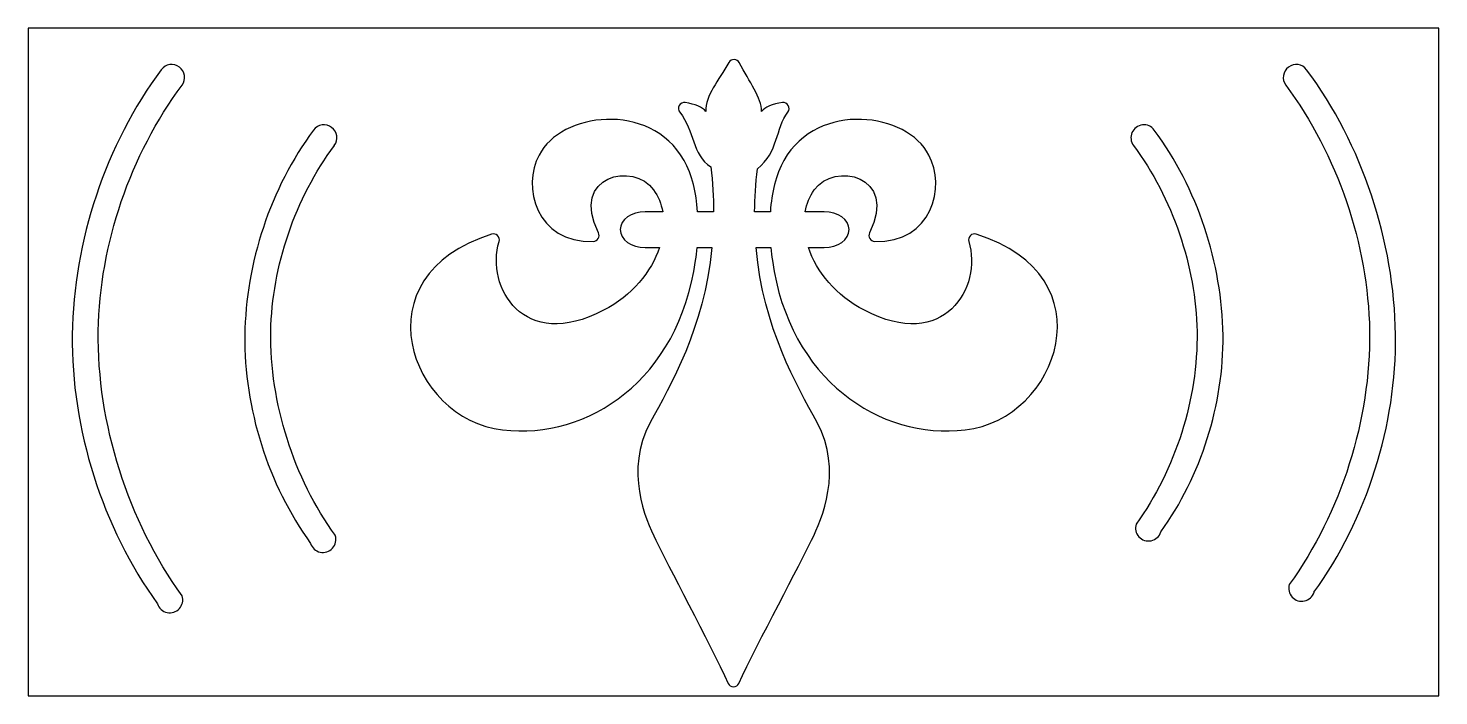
# Model space of a CAD drawing. Extents: x -5.89 to -1.14, y 8.38 to 10.63.
import ezdxf

# ---------------------------------------------------------------- set-up
doc = ezdxf.new("R2010")
doc.units = 0
doc.layers.get('0').update_dxf_attribs({"linetype": 'CONTINUOUS'})

msp = doc.modelspace()

# ---------------------------------------------------------------- linework, layer by layer
at = {"color": 7, "linetype": 'CONTINUOUS'}
for p, q in [((-1.1413, 10.6344), (-5.8913, 10.6344)), ((-5.8913, 10.6344), (-5.8913, 8.3844)), ((-1.1413, 8.3844), (-1.1413, 10.6344)), ((-3.7548, 10.0159), (-3.8143, 10.0159)), ((-3.5832, 10.0159), (-3.6372, 10.0159)), ((-3.3922, 10.0159), (-3.4453, 10.0159)), ((-3.2106, 10.0159), (-3.2747, 10.0159)), ((-3.8143, 9.8949), (-3.7654, 9.8949)), ((-3.6389, 9.8949), (-3.5889, 9.8949)), ((-3.4405, 9.8949), (-3.3905, 9.8949)), ((-3.2641, 9.8949), (-3.2106, 9.8949)), ((-5.8913, 8.3844), (-1.1413, 8.3844))]:
    msp.add_line(p, q, dxfattribs=at)
for centre, radius, start, end in [((-5.4084, 10.4685), 0.0436, 323.3824, 143.3824), ((-3.5144, 10.5089), 0.02, 27.8548, 149.7884), ((-1.6214, 10.4685), 0.0436, 36.6176, 216.6176), ((-3.6818, 10.3637), 0.02, 81.7752, 218.9795), ((-3.349, 10.3637), 0.02, 323.2873, 98.091), ((-4.8955, 10.2651), 0.0436, 323.3823, 143.3823), ((-2.1344, 10.2651), 0.0436, 36.6177, 216.6177), ((-4.3247, 9.9211), 0.02, 343.1852, 107.3121), ((-3.9892, 9.9356), 0.02, 271.7072, 26.2537), ((-3.0403, 9.9356), 0.02, 153.7452, 268.293), ((-2.7047, 9.9211), 0.02, 72.6894, 196.8153), ((-2.119, 8.9498), 0.0436, 162.4495, 342.4495), ((-4.8987, 8.9111), 0.0436, 197.5505, 17.5505), ((-1.6031, 8.7465), 0.0436, 162.4495, 342.4495), ((-5.4145, 8.7077), 0.0436, 197.5505, 17.5505), ((-3.5163, 8.4344), 0.02, 204.6313, 335.2919)]:
    msp.add_arc(centre, radius, start, end, dxfattribs=at)
for points in [[(-3.5317, 10.519), (-3.5677, 10.4571), (-3.6099, 10.4091), (-3.6099, 10.3536)], [(-3.4215, 10.3536), (-3.4215, 10.3989), (-3.4627, 10.4538), (-3.4967, 10.5183)], [(-5.4435, 10.4945), (-5.6307, 10.2425), (-5.739, 9.9154), (-5.7429, 9.6014)], [(-1.287, 9.6014), (-1.2909, 9.9154), (-1.3991, 10.2425), (-1.5864, 10.4945)], [(-5.6555, 9.6143), (-5.6504, 9.9059), (-5.5474, 10.2084), (-5.3734, 10.4424)], [(-1.6564, 10.4424), (-1.4825, 10.2084), (-1.3795, 9.9059), (-1.3744, 9.6143)], [(-3.683, 10.189), (-3.7978, 10.3915), (-4.101, 10.3489), (-4.1704, 10.207)], [(-3.6099, 10.3536), (-3.6205, 10.3684), (-3.6456, 10.3786), (-3.679, 10.3835)], [(-3.3518, 10.3835), (-3.3855, 10.3788), (-3.4108, 10.3685), (-3.4215, 10.3536)], [(-2.859, 10.207), (-2.9284, 10.3489), (-3.2317, 10.3914), (-3.3464, 10.189)], [(-3.6974, 10.3511), (-3.6467, 10.2885), (-3.6566, 10.2079), (-3.5929, 10.1668)], [(-3.4356, 10.1603), (-3.3648, 10.2185), (-3.3748, 10.2957), (-3.333, 10.3518)], [(-4.9305, 10.2911), (-5.0756, 10.0958), (-5.1589, 9.8423), (-5.162, 9.5991)], [(-1.8679, 9.5991), (-1.8709, 9.8423), (-1.9543, 10.0958), (-2.0994, 10.2911)], [(-5.0745, 9.6119), (-5.0703, 9.8328), (-4.9922, 10.0617), (-4.8604, 10.239)], [(-2.1694, 10.239), (-2.0377, 10.0617), (-1.9596, 9.8328), (-1.9553, 9.6119)], [(-4.1704, 10.207), (-4.2304, 10.1013), (-4.181, 9.9099), (-3.9886, 9.9156)], [(-3.9712, 9.9444), (-4.0672, 10.139), (-3.8516, 10.1848), (-3.7853, 10.0897)], [(-3.6372, 10.0159), (-3.6417, 10.0796), (-3.6555, 10.1404), (-3.683, 10.189)], [(-3.5929, 10.1668), (-3.5865, 10.1143), (-3.5835, 10.064), (-3.5832, 10.0159)], [(-3.3464, 10.189), (-3.374, 10.1404), (-3.3878, 10.0796), (-3.3922, 10.0159)], [(-3.2442, 10.0897), (-3.1778, 10.1848), (-2.9622, 10.139), (-3.0582, 9.9444)], [(-3.0409, 9.9156), (-2.8484, 9.9099), (-2.799, 10.1013), (-2.859, 10.207)], [(-3.4453, 10.0159), (-3.4448, 10.062), (-3.4418, 10.11), (-3.4356, 10.1603)], [(-3.7853, 10.0897), (-3.7697, 10.0673), (-3.7596, 10.0423), (-3.7548, 10.0159)], [(-3.2747, 10.0159), (-3.2698, 10.0423), (-3.2598, 10.0673), (-3.2442, 10.0897)], [(-3.8143, 10.0159), (-3.8604, 10.0159), (-3.8978, 9.9889), (-3.8978, 9.9554)], [(-3.1271, 9.9554), (-3.1271, 9.9889), (-3.1645, 10.0159), (-3.2106, 10.0159)], [(-4.3307, 9.9402), (-4.7803, 9.8), (-4.6077, 9.3164), (-4.2937, 9.2805)], [(-3.8978, 9.9554), (-3.8978, 9.922), (-3.8604, 9.8949), (-3.8143, 9.8949)], [(-3.2106, 9.8949), (-3.1645, 9.8949), (-3.1271, 9.922), (-3.1271, 9.9554)], [(-2.7357, 9.2805), (-2.4217, 9.3164), (-2.2491, 9.8), (-2.6988, 9.9402)], [(-3.9537, 9.6836), (-4.2235, 9.5418), (-4.3518, 9.7623), (-4.3056, 9.9153)], [(-3.7654, 9.8949), (-3.7927, 9.8132), (-3.8588, 9.7335), (-3.9537, 9.6836)], [(-3.5889, 9.8949), (-3.6153, 9.6228), (-3.7291, 9.4309), (-3.7964, 9.3056)], [(-3.6439, 9.852), (-3.6419, 9.8661), (-3.6402, 9.8804), (-3.6389, 9.8949)], [(-3.235, 9.3056), (-3.3028, 9.4318), (-3.4159, 9.6215), (-3.4405, 9.8949)], [(-3.3905, 9.8949), (-3.3892, 9.8804), (-3.3875, 9.8661), (-3.3855, 9.852)], [(-3.0757, 9.6836), (-3.1706, 9.7335), (-3.2367, 9.8132), (-3.2641, 9.8949)], [(-2.7239, 9.9153), (-2.6776, 9.7623), (-2.806, 9.5418), (-3.0757, 9.6836)], [(-4.2937, 9.2805), (-4.0049, 9.2474), (-3.7011, 9.4489), (-3.6439, 9.852)], [(-3.3855, 9.852), (-3.3284, 9.4489), (-3.0245, 9.2474), (-2.7357, 9.2805)], [(-5.7429, 9.6014), (-5.7468, 9.2844), (-5.6416, 8.9517), (-5.4561, 8.6946)], [(-5.3729, 8.7209), (-5.5557, 8.9742), (-5.6594, 9.302), (-5.6555, 9.6143)], [(-5.162, 9.5991), (-5.165, 9.354), (-5.0837, 9.0967), (-4.9403, 8.898)], [(-4.8571, 8.9243), (-4.9977, 9.1192), (-5.0775, 9.3715), (-5.0745, 9.6119)], [(-1.9553, 9.6119), (-1.9525, 9.3851), (-2.0278, 9.147), (-2.1606, 8.963)], [(-2.0774, 8.9367), (-1.9419, 9.1245), (-1.865, 9.3675), (-1.8679, 9.5991)], [(-1.3744, 9.6143), (-1.3707, 9.3155), (-1.4699, 9.0019), (-1.6447, 8.7596)], [(-1.5616, 8.7333), (-1.384, 8.9794), (-1.2832, 9.2979), (-1.287, 9.6014)], [(-3.7964, 9.3056), (-3.8842, 9.1421), (-3.8129, 8.981), (-3.7782, 8.9089)], [(-3.2532, 8.9089), (-3.2184, 8.981), (-3.1472, 9.1421), (-3.235, 9.3056)], [(-3.7782, 8.9089), (-3.7429, 8.8356), (-3.5971, 8.5627), (-3.5345, 8.4261)], [(-3.4982, 8.426), (-3.4353, 8.5626), (-3.2884, 8.8356), (-3.2532, 8.9089)]]:
    msp.add_open_spline(points, degree=3, dxfattribs=at)

doc.saveas('drawing.dxf')
